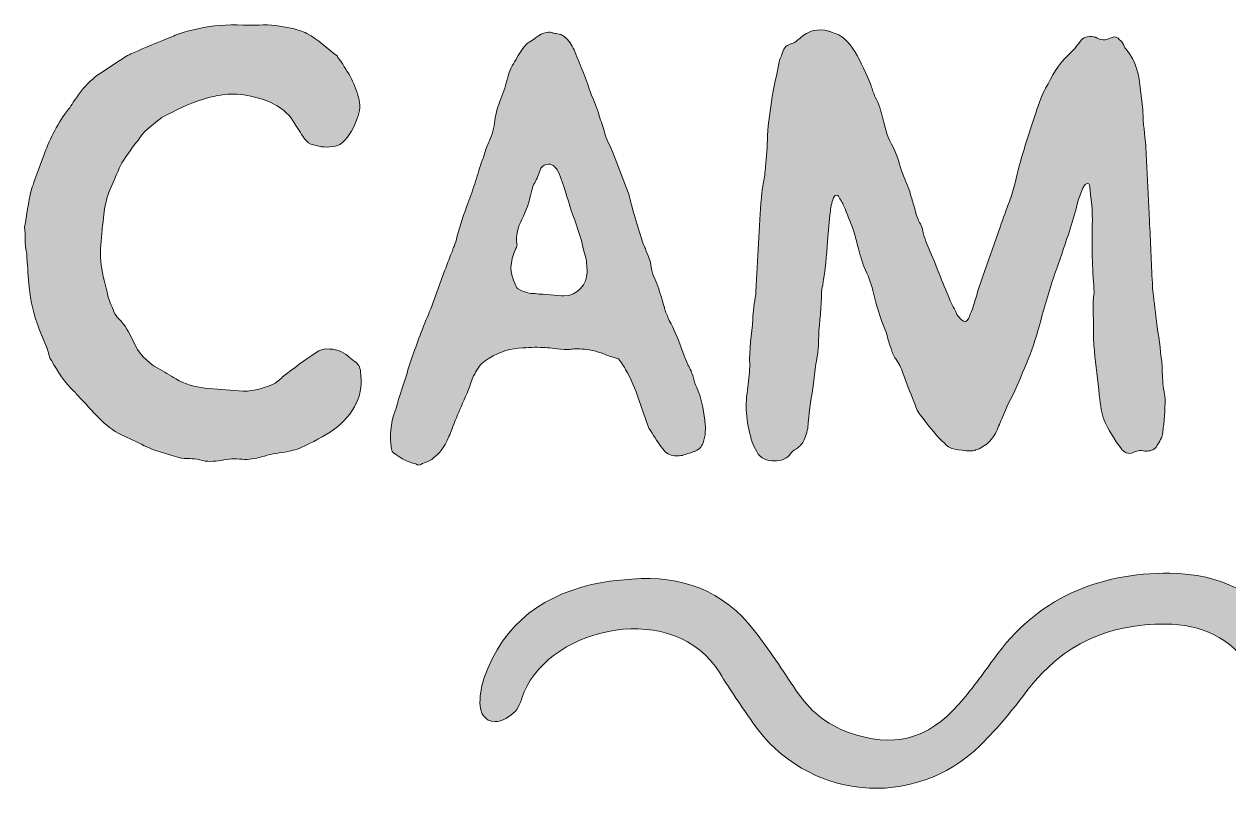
# Model space of a CAD drawing. Header units: inches. Extents: x 24 to 476, y -461 to -43.
# Drawn here: x 23.6 to 256, y -461.5 to -309.7 of the extents above; entities that cross this region are included whole.
import ezdxf

# ---------------------------------------------------------------- set-up
doc = ezdxf.new("R2010")
doc.units = ezdxf.units.IN
doc.header["$MEASUREMENT"] = 0
doc.layers.add('Layer 1', color=7, linetype='Continuous')

# ---------------------------------------------------------------- blocks, each defined once
blk = doc.blocks.new('block 2')
at = {"layer": 'Layer 1', "true_color": 0x0b0b0b}
h = blk.add_hatch(color=28, dxfattribs=at)
h.dxf.hatch_style = 2
edge = h.paths.add_edge_path()
edge.add_spline(control_points=[(57.49, -393.76), (56.81, -393.54), (56.14, -393.65), (55.57, -393.54), (54.9, -393.54), (54.11, -393.54), (53.44, -393.31), (51.19, -392.64), (48.94, -392.08), (46.8, -391.06), (45.34, -390.28), (43.88, -389.6), (42.42, -388.93), (40.73, -388.14), (39.38, -387.02), (38.14, -385.78), (36.68, -384.32), (35.44, -382.85), (34.09, -381.5), (33.75, -381.17), (33.64, -380.83), (33.31, -380.6), (31.39, -378.92), (30.15, -376.78), (28.91, -374.64), (28.69, -374.3), (28.47, -373.97), (28.47, -373.63), (28.02, -371.83), (27.23, -370.26), (26.55, -368.57), (25.54, -365.98), (24.87, -363.28), (24.64, -360.47), (24.42, -358.56), (24.31, -356.76), (24.19, -354.84), (24.08, -354.51), (24.19, -354.06), (24.08, -353.72), (23.63, -352.14), (23.97, -350.57), (23.74, -348.88), (24.19, -346.52), (24.42, -344.16), (24.98, -341.8), (25.09, -341.23), (25.43, -340.78), (25.54, -340.22), (25.54, -340.22), (27.57, -334.71), (27.57, -334.71), (28.69, -331.67), (30.15, -328.75), (32.18, -326.16), (32.51, -325.82), (32.85, -325.26), (33.08, -324.81), (33.64, -324.13), (34.09, -323.35), (34.65, -322.67), (35.66, -321.32), (37.02, -320.09), (38.37, -319.19), (38.37, -319.19), (41.97, -316.82), (41.97, -316.82), (42.86, -316.26), (43.65, -315.7), (44.55, -315.36), (47.03, -314.24), (49.5, -313.22), (52.09, -312.21), (52.99, -311.76), (54, -311.42), (55.13, -311.09), (55.13, -311.09), (58.28, -310.41), (58.28, -310.41), (60.97, -309.85), (63.79, -309.85), (67.16, -309.96), (67.16, -309.96), (68.96, -309.96), (68.96, -309.96), (71.1, -309.74), (73.12, -310.19), (75.15, -310.52), (76.16, -310.75), (77.29, -311.09), (78.18, -311.54), (80.32, -312.77), (82.12, -314.35), (84.04, -315.92), (84.04, -316.04), (84.15, -316.04), (84.15, -316.15), (85.83, -318.51), (87.41, -320.99), (88.09, -323.8), (88.53, -325.15), (88.42, -326.61), (87.86, -327.96), (87.3, -329.65), (86.4, -331.22), (85.05, -332.57), (84.6, -332.91), (84.15, -333.13), (83.7, -333.25), (82.23, -333.58), (80.77, -333.47), (79.42, -333.02), (78.75, -332.91), (78.18, -332.46), (77.85, -332.01), (77.51, -331.56), (77.17, -331.11), (76.95, -330.66), (76.95, -330.66), (76.05, -329.31), (76.05, -329.31), (74.47, -326.27), (71.66, -324.81), (68.85, -324.02), (64.69, -322.9), (62.21, -323.01), (58.05, -324.25), (55.24, -325.04), (52.77, -326.5), (50.17, -327.73), (48.71, -328.97), (47.14, -329.98), (46.01, -331.56), (45.45, -332.46), (44.66, -333.25), (44.1, -334.15), (43.2, -335.38), (42.3, -336.62), (41.74, -338.08), (41.18, -339.55), (40.39, -341.01), (39.83, -342.58), (39.38, -344.04), (39.04, -345.51), (38.93, -347.08), (38.7, -349.11), (38.59, -351.13), (38.37, -353.16), (38.25, -355.18), (38.59, -357.21), (39.04, -359.12), (39.04, -359.12), (39.71, -361.71), (39.71, -361.71), (39.94, -362.94), (40.5, -364.07), (40.95, -365.19), (41.18, -365.76), (41.51, -366.2), (41.85, -366.54), (43.2, -367.78), (43.88, -369.24), (44.66, -370.82), (45.68, -373.18), (47.25, -374.87), (49.39, -376.1), (50.63, -376.78), (51.75, -377.45), (52.88, -378.13), (54.68, -379.25), (56.59, -379.7), (58.5, -379.93), (60.64, -380.15), (62.77, -380.27), (65.03, -380.49), (67.27, -380.72), (69.41, -380.04), (71.55, -379.25), (72.23, -378.92), (72.9, -378.35), (73.46, -377.79), (75.6, -376.1), (77.74, -374.53), (79.98, -373.07), (80.66, -372.62), (81.34, -372.39), (82.01, -372.39), (83.58, -372.39), (84.93, -372.73), (86.06, -373.74), (86.4, -374.08), (86.85, -374.42), (87.3, -374.75), (88.09, -375.2), (88.42, -375.88), (88.53, -376.78), (88.76, -378.8), (88.65, -380.83), (87.75, -382.74), (86.73, -384.88), (85.27, -386.56), (83.36, -387.92), (81.45, -389.26), (79.2, -390.39), (77.06, -391.4), (76.05, -391.85), (75.03, -392.08), (73.91, -392.3), (72.45, -392.42), (70.87, -392.75), (69.41, -393.2), (68.17, -393.54), (66.94, -393.76), (65.7, -393.65), (64.35, -393.54), (63, -393.54), (61.65, -393.88), (60.3, -394.1), (58.84, -394.21), (57.49, -393.76)], knot_values=[0, 0, 0, 0, 1, 1, 1, 2, 2, 2, 3, 3, 3, 4, 4, 4, 5, 5, 5, 6, 6, 6, 7, 7, 7, 8, 8, 8, 9, 9, 9, 10, 10, 10, 11, 11, 11, 12, 12, 12, 13, 13, 13, 14, 14, 14, 15, 15, 15, 16, 16, 16, 17, 17, 17, 18, 18, 18, 19, 19, 19, 20, 20, 20, 21, 21, 21, 22, 22, 22, 23, 23, 23, 24, 24, 24, 25, 25, 25, 26, 26, 26, 27, 27, 27, 28, 28, 28, 29, 29, 29, 30, 30, 30, 31, 31, 31, 32, 32, 32, 33, 33, 33, 34, 34, 34, 35, 35, 35, 36, 36, 36, 37, 37, 37, 38, 38, 38, 39, 39, 39, 40, 40, 40, 41, 41, 41, 42, 42, 42, 43, 43, 43, 44, 44, 44, 45, 45, 45, 46, 46, 46, 47, 47, 47, 48, 48, 48, 49, 49, 49, 50, 50, 50, 51, 51, 51, 52, 52, 52, 53, 53, 53, 54, 54, 54, 55, 55, 55, 56, 56, 56, 57, 57, 57, 58, 58, 58, 59, 59, 59, 60, 60, 60, 61, 61, 61, 62, 62, 62, 63, 63, 63, 64, 64, 64, 65, 65, 65, 66, 66, 66, 67, 67, 67, 68, 68, 68, 69, 69, 69, 70, 70, 70, 71, 71, 71, 72, 72, 72, 73, 73, 73, 73], degree=3, periodic=1)
h = blk.add_hatch(color=28, dxfattribs=at)
h.dxf.hatch_style = 2
edge = h.paths.add_edge_path()
edge.add_spline(control_points=[(99.12, -394.55), (98.33, -394.33), (97.66, -394.1), (96.98, -393.76), (96.53, -393.54), (95.97, -393.2), (95.52, -392.86), (95.52, -392.86), (94.85, -392.42), (94.85, -392.42), (94.73, -392.3), (94.51, -392.08), (94.51, -391.63), (94.06, -389.15), (94.28, -386.79), (95.19, -384.32), (95.41, -383.64), (95.64, -383.08), (95.75, -382.4), (95.86, -381.95), (96.08, -381.5), (96.2, -381.05), (96.65, -379.59), (97.21, -378.02), (97.66, -376.44), (97.66, -376.44), (98.56, -373.74), (98.56, -373.74), (99.57, -370.7), (100.81, -367.56), (102.05, -364.63), (102.05, -364.63), (104.41, -358.22), (104.41, -358.22), (104.75, -357.32), (105.08, -356.31), (105.53, -355.29), (105.53, -355.29), (105.87, -354.28), (105.87, -354.28), (105.99, -353.94), (106.21, -353.61), (106.32, -353.27), (106.32, -353.04), (106.43, -352.82), (106.55, -352.6), (106.77, -352.03), (106.99, -351.47), (107.11, -350.8), (107.67, -348.54), (108.46, -346.3), (109.25, -344.16), (109.81, -342.81), (110.26, -341.35), (110.71, -340), (111.16, -338.65), (111.5, -337.3), (111.94, -336.06), (112.17, -335.61), (112.28, -335.27), (112.39, -334.82), (112.62, -333.92), (112.96, -333.13), (113.3, -332.35), (113.86, -331.11), (114.31, -329.76), (114.42, -328.3), (114.53, -327.17), (114.87, -326.05), (115.32, -324.81), (115.32, -324.81), (115.54, -324.13), (115.54, -324.13), (116.11, -322.79), (116.56, -321.44), (116.9, -319.97), (117.23, -318.73), (117.79, -317.61), (118.47, -316.6), (118.47, -316.6), (118.92, -315.81), (118.92, -315.81), (118.92, -315.81), (119.82, -314.46), (119.82, -314.46), (120.16, -314.01), (120.49, -313.56), (121.05, -313.22), (121.05, -313.22), (122.07, -312.55), (122.07, -312.55), (122.29, -312.32), (122.52, -312.21), (122.85, -311.99), (123.53, -311.54), (124.21, -311.31), (124.77, -311.31), (124.99, -311.31), (125.22, -311.31), (125.45, -311.42), (125.67, -311.42), (125.89, -311.54), (126.23, -311.54), (126.34, -311.54), (126.57, -311.65), (126.79, -311.65), (127.25, -311.76), (127.69, -311.99), (128.14, -312.44), (128.93, -313.22), (129.49, -314.12), (129.83, -315.02), (130.96, -317.84), (132.08, -320.42), (132.98, -323.24), (132.98, -323.24), (132.98, -323.35), (132.98, -323.35), (133.65, -324.58), (134.11, -325.93), (134.56, -327.4), (134.67, -327.96), (134.89, -328.52), (135.12, -329.08), (135.12, -329.08), (135.34, -329.87), (135.34, -329.87), (135.68, -331.11), (136.13, -332.46), (136.8, -333.58), (136.8, -333.58), (137.14, -334.48), (137.14, -334.48), (137.14, -334.48), (137.93, -336.51), (137.93, -336.51), (137.93, -336.51), (140.29, -342.7), (140.29, -342.7), (140.4, -343.26), (140.63, -343.93), (140.74, -344.61), (140.74, -344.61), (141.08, -345.84), (141.08, -345.84), (141.64, -347.53), (142.09, -349.22), (142.65, -350.91), (142.65, -350.91), (142.88, -351.7), (142.88, -351.7), (142.99, -352.03), (143.11, -352.37), (143.33, -352.82), (143.33, -352.82), (143.44, -353.04), (143.44, -353.04), (143.89, -354.28), (144.45, -355.41), (144.57, -356.64), (144.68, -357.43), (144.91, -358.22), (145.24, -358.78), (145.8, -360.13), (146.25, -361.48), (146.71, -362.94), (146.82, -363.5), (146.93, -363.96), (147.15, -364.4), (147.15, -364.4), (147.15, -364.63), (147.15, -364.63), (147.38, -365.42), (147.71, -366.09), (148.05, -366.88), (148.95, -368.57), (149.74, -370.48), (150.42, -372.28), (150.42, -372.28), (150.86, -373.52), (150.86, -373.52), (151.09, -374.19), (151.43, -374.75), (151.65, -375.43), (152.1, -376.22), (152.44, -377), (152.66, -377.79), (152.78, -378.47), (153, -379.14), (153.34, -379.82), (154.24, -381.73), (154.58, -383.86), (154.91, -386.12), (154.91, -386.12), (154.91, -386.34), (154.91, -386.34), (155.14, -387.8), (155.03, -389.15), (154.58, -390.5), (154.24, -391.4), (153.68, -391.85), (152.89, -392.19), (152.89, -392.19), (152.78, -392.19), (152.78, -392.19), (152.22, -392.42), (151.65, -392.53), (151.09, -392.75), (150.75, -392.86), (150.42, -392.98), (149.97, -392.98), (149.97, -392.98), (149.07, -392.98), (149.07, -392.98), (148.17, -392.86), (147.38, -392.53), (146.82, -391.63), (145.91, -390.62), (145.24, -389.38), (144.45, -388.14), (144.45, -388.14), (144.11, -387.69), (144.11, -387.69), (144.11, -387.58), (144, -387.35), (143.89, -387.13), (143.89, -387.13), (142.2, -382.18), (142.2, -382.18), (141.53, -380.15), (140.63, -378.13), (139.62, -376.33), (139.39, -375.88), (139.05, -375.43), (138.83, -375.09), (138.83, -375.09), (138.27, -374.3), (138.27, -374.3), (138.27, -374.3), (136.8, -373.85), (136.8, -373.85), (136.02, -373.63), (135.34, -373.29), (134.67, -373.07), (133.32, -372.62), (131.97, -372.39), (130.73, -372.39), (130.73, -372.39), (129.72, -372.39), (129.72, -372.39), (129.27, -372.39), (128.93, -372.5), (128.48, -372.5), (127.58, -372.5), (126.57, -372.39), (125.89, -372.28), (124.77, -372.17), (123.53, -372.06), (122.07, -372.06), (121.39, -372.06), (120.61, -372.17), (119.82, -372.17), (117.57, -372.28), (115.43, -372.84), (113.3, -374.19), (112.28, -374.75), (111.38, -375.54), (110.82, -376.67), (110.82, -376.67), (110.71, -376.89), (110.71, -376.89), (110.48, -377.34), (110.14, -377.79), (110.03, -378.24), (109.47, -380.04), (108.68, -381.73), (107.9, -383.53), (107.33, -384.88), (106.66, -386.34), (106.1, -387.92), (105.99, -388.36), (105.76, -388.82), (105.53, -389.26), (105.53, -389.26), (105.19, -390.05), (105.19, -390.05), (104.75, -391.06), (104.07, -392.08), (102.95, -393.09), (102.5, -393.54), (102.05, -393.88), (101.48, -394.1), (101.03, -394.21), (100.58, -394.44), (100.13, -394.66), (100.13, -394.66), (99.8, -394.78), (99.8, -394.78), (99.57, -394.78), (99.35, -394.66), (99.12, -394.55)], knot_values=[0, 0, 0, 0, 1, 1, 1, 2, 2, 2, 3, 3, 3, 4, 4, 4, 5, 5, 5, 6, 6, 6, 7, 7, 7, 8, 8, 8, 9, 9, 9, 10, 10, 10, 11, 11, 11, 12, 12, 12, 13, 13, 13, 14, 14, 14, 15, 15, 15, 16, 16, 16, 17, 17, 17, 18, 18, 18, 19, 19, 19, 20, 20, 20, 21, 21, 21, 22, 22, 22, 23, 23, 23, 24, 24, 24, 25, 25, 25, 26, 26, 26, 27, 27, 27, 28, 28, 28, 29, 29, 29, 30, 30, 30, 31, 31, 31, 32, 32, 32, 33, 33, 33, 34, 34, 34, 35, 35, 35, 36, 36, 36, 37, 37, 37, 38, 38, 38, 39, 39, 39, 40, 40, 40, 41, 41, 41, 42, 42, 42, 43, 43, 43, 44, 44, 44, 45, 45, 45, 46, 46, 46, 47, 47, 47, 48, 48, 48, 49, 49, 49, 50, 50, 50, 51, 51, 51, 52, 52, 52, 53, 53, 53, 54, 54, 54, 55, 55, 55, 56, 56, 56, 57, 57, 57, 58, 58, 58, 59, 59, 59, 60, 60, 60, 61, 61, 61, 62, 62, 62, 63, 63, 63, 64, 64, 64, 65, 65, 65, 66, 66, 66, 67, 67, 67, 68, 68, 68, 69, 69, 69, 70, 70, 70, 71, 71, 71, 72, 72, 72, 73, 73, 73, 74, 74, 74, 75, 75, 75, 76, 76, 76, 77, 77, 77, 78, 78, 78, 79, 79, 79, 80, 80, 80, 81, 81, 81, 82, 82, 82, 83, 83, 83, 84, 84, 84, 85, 85, 85, 86, 86, 86, 87, 87, 87, 88, 88, 88, 89, 89, 89, 90, 90, 90, 91, 91, 91, 92, 92, 92, 93, 93, 93, 94, 94, 94, 95, 95, 95, 96, 96, 96, 97, 97, 97, 98, 98, 98, 99, 99, 99, 100, 100, 100, 100], degree=3, periodic=1)
edge = h.paths.add_edge_path()
edge.add_spline(control_points=[(127.69, -362.16), (130.39, -362.16), (132.19, -359.79), (132.19, -357.66), (132.19, -356.42), (132.08, -355.29), (131.85, -354.39), (131.85, -354.39), (131.52, -353.27), (131.52, -353.27), (131.18, -351.7), (130.73, -350.12), (130.17, -348.54), (129.16, -345.84), (128.48, -343.6), (127.81, -341.23), (127.81, -341.23), (126.79, -338.53), (126.79, -338.53), (126.79, -338.53), (126.57, -338.08), (126.57, -338.08), (126.45, -337.75), (126.12, -337.52), (126.01, -337.3), (126.01, -337.3), (125.89, -337.18), (125.89, -337.18), (125.56, -336.96), (125.22, -336.73), (124.77, -336.73), (124.09, -336.73), (123.65, -337.07), (123.31, -337.52), (123.31, -337.52), (122.97, -338.42), (122.97, -338.42), (122.74, -338.87), (122.63, -339.32), (122.41, -339.77), (121.96, -340.45), (121.62, -341.35), (121.39, -342.36), (121.05, -344.04), (120.49, -345.73), (119.59, -347.42), (118.92, -348.88), (118.36, -350.46), (118.7, -352.37), (118.7, -352.37), (118.58, -352.6), (118.58, -352.82), (118.58, -352.82), (118.47, -353.04), (118.47, -353.04), (117.23, -355.63), (117.23, -357.88), (118.36, -359.91), (118.36, -360.02), (118.47, -360.13), (118.47, -360.24), (118.47, -360.24), (118.7, -360.69), (118.7, -360.69), (118.7, -360.69), (118.92, -360.81), (118.92, -360.81), (120.05, -361.48), (121.17, -361.71), (122.18, -361.71), (122.63, -361.82), (123.19, -361.82), (123.76, -361.82), (123.76, -361.82), (127.25, -362.16), (127.25, -362.16), (127.25, -362.16), (127.69, -362.16), (127.69, -362.16)], knot_values=[0, 0, 0, 0, 1, 1, 1, 2, 2, 2, 3, 3, 3, 4, 4, 4, 5, 5, 5, 6, 6, 6, 7, 7, 7, 8, 8, 8, 9, 9, 9, 10, 10, 10, 11, 11, 11, 12, 12, 12, 13, 13, 13, 14, 14, 14, 15, 15, 15, 16, 16, 16, 17, 17, 17, 18, 18, 18, 19, 19, 19, 20, 20, 20, 21, 21, 21, 22, 22, 22, 23, 23, 23, 24, 24, 24, 25, 25, 25, 26, 26, 26, 26], degree=3, periodic=1)
h = blk.add_hatch(color=28, dxfattribs=at)
h.dxf.hatch_style = 2
edge = h.paths.add_edge_path()
edge.add_spline(control_points=[(164.94, -392.19), (164.6, -391.52), (164.26, -390.95), (164.04, -390.39), (163.02, -387.02), (162.57, -383.75), (163.14, -380.27), (163.36, -378.8), (163.48, -377.23), (163.59, -375.77), (163.59, -375.65), (163.7, -375.54), (163.59, -375.43), (163.36, -372.5), (164.04, -369.58), (164.15, -366.66), (164.15, -365.08), (164.49, -363.5), (164.71, -361.82), (164.71, -361.26), (164.82, -360.69), (164.82, -360.13), (164.82, -360.13), (165.5, -347.42), (165.5, -347.42), (165.72, -344.61), (165.84, -341.91), (166.4, -339.21), (166.51, -338.76), (166.51, -338.42), (166.51, -338.08), (166.74, -336.06), (166.96, -334.03), (166.96, -332.12), (166.96, -329.65), (167.52, -327.17), (167.75, -324.7), (168.08, -322), (168.88, -319.41), (169.32, -316.71), (169.44, -316.26), (169.66, -315.92), (169.77, -315.59), (170, -314.57), (170.45, -313.9), (171.46, -313.56), (172.14, -313.45), (172.7, -312.89), (173.26, -312.44), (174.84, -310.97), (176.75, -310.52), (178.77, -311.09), (179, -311.09), (179.11, -311.2), (179.34, -311.31), (181.36, -311.76), (182.71, -313.22), (183.83, -315.02), (185.07, -317.16), (186.08, -319.3), (186.98, -321.66), (187.21, -322.33), (187.43, -323.12), (187.77, -323.8), (188.45, -325.15), (188.9, -326.5), (189.23, -327.96), (189.68, -329.98), (190.25, -331.78), (191.26, -333.58), (192.05, -335.16), (192.5, -336.96), (193.06, -338.65), (193.06, -338.65), (194.41, -342.02), (194.41, -342.02), (194.63, -342.92), (194.97, -343.82), (195.2, -344.72), (195.53, -345.84), (195.76, -346.97), (196.32, -347.98), (196.54, -348.32), (196.77, -348.77), (196.88, -349.22), (197.11, -350.57), (197.56, -351.81), (198.12, -353.04), (199.47, -356.19), (200.71, -359.46), (202.06, -362.72), (202.51, -363.73), (203.07, -364.74), (203.52, -365.76), (203.74, -366.09), (204.08, -366.43), (204.42, -366.77), (204.87, -367.22), (205.54, -367.22), (205.77, -366.54), (206.22, -365.42), (206.67, -364.29), (207, -363.17), (207.46, -361.59), (207.91, -360.02), (208.47, -358.56), (208.47, -358.56), (211.84, -348.88), (211.84, -348.88), (212.41, -347.2), (213.08, -345.51), (213.64, -343.93), (214.09, -342.7), (214.43, -341.57), (214.77, -340.33), (215.67, -335.95), (217.13, -331.78), (218.48, -327.62), (219.15, -325.71), (219.61, -323.8), (220.62, -322.11), (221.86, -319.75), (223.09, -317.39), (225, -315.7), (225.79, -314.91), (226.58, -314.12), (227.26, -313.11), (227.82, -312.21), (228.83, -311.99), (229.84, -312.21), (230.18, -312.21), (230.41, -312.32), (230.63, -312.44), (231.64, -313), (232.54, -312.77), (233.44, -312.32), (234.01, -311.99), (234.57, -312.32), (234.9, -312.77), (235.13, -312.89), (235.24, -313.11), (235.47, -313.34), (235.69, -313.79), (235.8, -314.24), (236.14, -314.57), (238.17, -316.82), (238.61, -319.64), (238.95, -322.45), (238.95, -322.45), (239.29, -325.6), (239.29, -325.6), (239.29, -325.93), (239.4, -326.27), (239.4, -326.72), (239.4, -328.86), (239.74, -331), (239.97, -333.25), (239.97, -333.25), (239.97, -333.47), (239.97, -333.47), (239.97, -333.47), (240.64, -347.64), (240.64, -347.64), (240.87, -351.7), (240.98, -355.63), (241.21, -359.68), (241.32, -361.82), (241.65, -363.96), (241.88, -366.09), (242.21, -368.79), (242.67, -371.38), (242.89, -374.08), (243.12, -374.98), (243.12, -375.99), (243.12, -376.89), (243.23, -378.35), (243.23, -379.7), (243.57, -381.17), (243.57, -381.17), (243.68, -381.95), (243.68, -381.95), (243.68, -384.2), (243.45, -386.34), (243.23, -388.48), (243.12, -389.49), (242.55, -390.28), (242.1, -391.06), (241.65, -391.74), (240.98, -392.08), (240.19, -392.08), (240.19, -392.08), (239.74, -392.08), (239.74, -392.08), (238.84, -391.85), (238.05, -392.08), (237.38, -392.42), (236.81, -392.64), (236.25, -392.53), (235.8, -392.19), (235.58, -391.96), (235.35, -391.85), (235.24, -391.63), (235.24, -391.63), (234.23, -390.28), (234.23, -390.28), (231.53, -385.89), (231.42, -385.55), (230.86, -380.27), (230.52, -377.34), (230.18, -374.53), (229.95, -371.72), (229.84, -370.26), (229.84, -368.68), (229.84, -367.22), (229.84, -365.42), (229.62, -363.62), (229.95, -361.82), (230.07, -361.48), (229.95, -361.26), (229.95, -360.92), (229.62, -356.76), (229.5, -352.6), (229.62, -348.43), (229.73, -345.84), (229.39, -343.26), (229.06, -340.78), (229.06, -340.67), (228.83, -340.45), (228.72, -340.45), (228.6, -340.45), (228.38, -340.56), (228.27, -340.67), (228.04, -340.9), (227.93, -341.12), (227.82, -341.35), (227.48, -342.25), (227.03, -343.15), (226.81, -344.04), (226.02, -347.53), (224.78, -350.91), (223.66, -354.28), (223.21, -355.74), (222.64, -357.21), (222.19, -358.56), (221.07, -361.93), (220.06, -365.42), (219.15, -368.9), (218.37, -371.38), (217.58, -373.74), (216.57, -376.1), (215.56, -378.35), (214.66, -380.83), (213.42, -382.96), (213.42, -382.96), (212.18, -385.89), (212.18, -385.89), (211.73, -386.79), (211.4, -387.8), (210.94, -388.7), (210.04, -390.28), (208.81, -391.29), (207.23, -391.85), (207.12, -391.85), (207, -391.85), (207, -391.96), (206.22, -392.19), (202.85, -391.85), (202.17, -391.4), (201.83, -391.18), (201.38, -390.95), (201.16, -390.62), (199.36, -388.93), (197.89, -387.02), (196.43, -385.1), (195.87, -384.32), (195.53, -383.42), (195.2, -382.52), (194.52, -380.72), (193.74, -378.92), (193.06, -377), (192.72, -375.99), (192.38, -375.09), (191.71, -374.3), (191.26, -373.74), (191.03, -372.95), (190.81, -372.28), (190.36, -371.16), (190.14, -370.03), (189.8, -369.02), (188.78, -366.43), (187.88, -363.84), (187.32, -361.14), (186.98, -359.57), (186.31, -358.11), (185.63, -356.64), (185.19, -355.29), (184.74, -353.94), (184.4, -352.6), (184.17, -351.47), (183.83, -350.46), (183.5, -349.33), (182.94, -347.87), (182.37, -346.3), (181.7, -344.83), (181.47, -344.16), (181.02, -343.6), (180.68, -342.92), (180.57, -342.7), (180.01, -342.7), (179.9, -342.92), (179.45, -343.82), (179.22, -344.83), (179.11, -345.84), (178.88, -347.76), (178.77, -349.67), (178.55, -351.58), (178.43, -354.39), (178.1, -357.21), (177.65, -360.02), (177.54, -360.47), (177.42, -360.92), (177.42, -361.37), (177.42, -364.29), (176.97, -367.1), (176.86, -369.92), (176.86, -371.6), (176.75, -373.18), (176.41, -374.75), (176.19, -376.1), (176.07, -377.57), (175.85, -379.03), (175.51, -381.5), (175.06, -384.09), (174.84, -386.56), (174.84, -387.69), (174.61, -388.59), (174.16, -389.6), (173.94, -390.39), (173.48, -390.95), (172.92, -391.4), (172.48, -391.74), (171.91, -391.96), (171.57, -392.42), (170.79, -393.65), (169.55, -393.99), (168.31, -393.99), (166.96, -393.99), (165.61, -393.54), (164.94, -392.19)], knot_values=[0, 0, 0, 0, 1, 1, 1, 2, 2, 2, 3, 3, 3, 4, 4, 4, 5, 5, 5, 6, 6, 6, 7, 7, 7, 8, 8, 8, 9, 9, 9, 10, 10, 10, 11, 11, 11, 12, 12, 12, 13, 13, 13, 14, 14, 14, 15, 15, 15, 16, 16, 16, 17, 17, 17, 18, 18, 18, 19, 19, 19, 20, 20, 20, 21, 21, 21, 22, 22, 22, 23, 23, 23, 24, 24, 24, 25, 25, 25, 26, 26, 26, 27, 27, 27, 28, 28, 28, 29, 29, 29, 30, 30, 30, 31, 31, 31, 32, 32, 32, 33, 33, 33, 34, 34, 34, 35, 35, 35, 36, 36, 36, 37, 37, 37, 38, 38, 38, 39, 39, 39, 40, 40, 40, 41, 41, 41, 42, 42, 42, 43, 43, 43, 44, 44, 44, 45, 45, 45, 46, 46, 46, 47, 47, 47, 48, 48, 48, 49, 49, 49, 50, 50, 50, 51, 51, 51, 52, 52, 52, 53, 53, 53, 54, 54, 54, 55, 55, 55, 56, 56, 56, 57, 57, 57, 58, 58, 58, 59, 59, 59, 60, 60, 60, 61, 61, 61, 62, 62, 62, 63, 63, 63, 64, 64, 64, 65, 65, 65, 66, 66, 66, 67, 67, 67, 68, 68, 68, 69, 69, 69, 70, 70, 70, 71, 71, 71, 72, 72, 72, 73, 73, 73, 74, 74, 74, 75, 75, 75, 76, 76, 76, 77, 77, 77, 78, 78, 78, 79, 79, 79, 80, 80, 80, 81, 81, 81, 82, 82, 82, 83, 83, 83, 84, 84, 84, 85, 85, 85, 86, 86, 86, 87, 87, 87, 88, 88, 88, 89, 89, 89, 90, 90, 90, 91, 91, 91, 92, 92, 92, 93, 93, 93, 94, 94, 94, 95, 95, 95, 96, 96, 96, 97, 97, 97, 98, 98, 98, 99, 99, 99, 100, 100, 100, 101, 101, 101, 102, 102, 102, 103, 103, 103, 104, 104, 104, 105, 105, 105, 106, 106, 106, 107, 107, 107, 108, 108, 108, 109, 109, 109, 110, 110, 110, 111, 111, 111, 112, 112, 112, 113, 113, 113, 114, 114, 114, 115, 115, 115, 116, 116, 116, 116], degree=3, periodic=1)
h = blk.add_hatch(color=28, dxfattribs=at)
h.dxf.hatch_style = 2
edge = h.paths.add_edge_path()
edge.add_spline(control_points=[(338.05, -421.82), (335.11, -420.74), (332.17, -419.67), (329.23, -418.59), (327.36, -417.9), (325.41, -417.07), (325.94, -414.61), (326.38, -412.55), (328.3, -412.28), (330.1, -412.11), (341.08, -411.06), (352.06, -410.04), (363.03, -408.95), (368.26, -408.43), (373.47, -407.76), (378.69, -407.17), (379.55, -407.07), (380.43, -406.88), (381.29, -406.89), (383.81, -406.9), (386.89, -405.6), (388.35, -408.71), (389.8, -411.81), (387.09, -413.49), (385.21, -415.22), (381.6, -418.54), (378, -421.89), (374.18, -424.96), (364.91, -432.41), (355.53, -439.75), (346.14, -447.07), (344.27, -448.53), (342.21, -450.67), (339.65, -448.6), (337.22, -446.64), (338.37, -444.11), (339.4, -441.87), (341.15, -438.09), (343.04, -434.37), (345.18, -430.02), (338.93, -430.95), (334.11, -433.54), (329.86, -437.17), (326.27, -440.24), (323.01, -443.67), (319.52, -446.86), (309.66, -455.86), (298.3, -459.29), (285.08, -456.36), (277.71, -454.72), (271.82, -451), (267.47, -444.9), (264.93, -441.34), (262.66, -437.59), (260.22, -433.96), (256.29, -428.1), (250.71, -425.48), (243.72, -425.45), (232.85, -425.39), (223.97, -429.25), (217.29, -438.02), (214.43, -441.77), (211.43, -445.48), (208.07, -448.78), (195.13, -461.48), (174.5, -459.38), (164.18, -444.47), (161.99, -441.31), (159.77, -438.15), (157.78, -434.86), (149.21, -420.77), (125.47, -425.76), (120.09, -438.51), (119.54, -439.8), (119.23, -441.34), (118.31, -442.28), (117.34, -443.28), (115.78, -444.25), (114.47, -444.26), (112.45, -444.28), (111.5, -442.51), (111.54, -440.59), (111.57, -439.04), (111.81, -437.43), (112.31, -435.97), (116.06, -425.1), (124.11, -419.43), (135.08, -417.41), (136.97, -417.06), (138.9, -416.94), (140.82, -416.78), (150.41, -415.96), (158.46, -418.99), (164.43, -426.67), (167.33, -430.39), (169.91, -434.36), (172.55, -438.29), (175.07, -442.04), (178.28, -444.82), (182.6, -446.34), (191.21, -449.39), (197.86, -447.8), (203.87, -440.91), (206.29, -438.15), (208.47, -435.17), (210.61, -432.19), (218.97, -420.54), (230.63, -415.52), (244.59, -415.64), (254.24, -415.73), (262.25, -419.61), (267.86, -427.74), (270.04, -430.91), (272.27, -434.08), (274.16, -437.42), (280.77, -449.13), (298.47, -451.28), (308.03, -445.09), (309.93, -443.86), (311.91, -442.64), (313.54, -441.09), (321, -434.01), (328, -426.35), (338.39, -423.13), (338.28, -422.69), (338.16, -422.26), (338.05, -421.82)], knot_values=[0, 0, 0, 0, 1, 1, 1, 2, 2, 2, 3, 3, 3, 4, 4, 4, 5, 5, 5, 6, 6, 6, 7, 7, 7, 8, 8, 8, 9, 9, 9, 10, 10, 10, 11, 11, 11, 12, 12, 12, 13, 13, 13, 14, 14, 14, 15, 15, 15, 16, 16, 16, 17, 17, 17, 18, 18, 18, 19, 19, 19, 20, 20, 20, 21, 21, 21, 22, 22, 22, 23, 23, 23, 24, 24, 24, 25, 25, 25, 26, 26, 26, 27, 27, 27, 28, 28, 28, 29, 29, 29, 30, 30, 30, 31, 31, 31, 32, 32, 32, 33, 33, 33, 34, 34, 34, 35, 35, 35, 36, 36, 36, 37, 37, 37, 38, 38, 38, 39, 39, 39, 40, 40, 40, 41, 41, 41, 42, 42, 42, 42], degree=3, periodic=1)
at = {"layer": 'Layer 1', "lineweight": 0}
for points, knots in [([(57.49, -393.76), (56.81, -393.54), (56.14, -393.65), (55.57, -393.54), (54.9, -393.54), (54.11, -393.54), (53.44, -393.31), (51.19, -392.64), (48.94, -392.08), (46.8, -391.06), (45.34, -390.28), (43.88, -389.6), (42.42, -388.93), (40.73, -388.14), (39.38, -387.02), (38.14, -385.78), (36.68, -384.32), (35.44, -382.85), (34.09, -381.5), (33.75, -381.17), (33.64, -380.83), (33.31, -380.6), (31.39, -378.92), (30.15, -376.78), (28.91, -374.64), (28.69, -374.3), (28.47, -373.97), (28.47, -373.63), (28.02, -371.83), (27.23, -370.26), (26.55, -368.57), (25.54, -365.98), (24.87, -363.28), (24.64, -360.47), (24.42, -358.56), (24.31, -356.76), (24.19, -354.84), (24.08, -354.51), (24.19, -354.06), (24.08, -353.72), (23.63, -352.14), (23.97, -350.57), (23.74, -348.88), (24.19, -346.52), (24.42, -344.16), (24.98, -341.8), (25.09, -341.23), (25.43, -340.78), (25.54, -340.22), (25.54, -340.22), (27.57, -334.71), (27.57, -334.71), (28.69, -331.67), (30.15, -328.75), (32.18, -326.16), (32.51, -325.82), (32.85, -325.26), (33.08, -324.81), (33.64, -324.13), (34.09, -323.35), (34.65, -322.67), (35.66, -321.32), (37.02, -320.09), (38.37, -319.19), (38.37, -319.19), (41.97, -316.82), (41.97, -316.82), (42.86, -316.26), (43.65, -315.7), (44.55, -315.36), (47.03, -314.24), (49.5, -313.22), (52.09, -312.21), (52.99, -311.76), (54, -311.42), (55.13, -311.09), (55.13, -311.09), (58.28, -310.41), (58.28, -310.41), (60.97, -309.85), (63.79, -309.85), (67.16, -309.96), (67.16, -309.96), (68.96, -309.96), (68.96, -309.96), (71.1, -309.74), (73.12, -310.19), (75.15, -310.52), (76.16, -310.75), (77.29, -311.09), (78.18, -311.54), (80.32, -312.77), (82.12, -314.35), (84.04, -315.92), (84.04, -316.04), (84.15, -316.04), (84.15, -316.15), (85.83, -318.51), (87.41, -320.99), (88.09, -323.8), (88.53, -325.15), (88.42, -326.61), (87.86, -327.96), (87.3, -329.65), (86.4, -331.22), (85.05, -332.57), (84.6, -332.91), (84.15, -333.13), (83.7, -333.25), (82.23, -333.58), (80.77, -333.47), (79.42, -333.02), (78.75, -332.91), (78.18, -332.46), (77.85, -332.01), (77.51, -331.56), (77.17, -331.11), (76.95, -330.66), (76.95, -330.66), (76.05, -329.31), (76.05, -329.31), (74.47, -326.27), (71.66, -324.81), (68.85, -324.02), (64.69, -322.9), (62.21, -323.01), (58.05, -324.25), (55.24, -325.04), (52.77, -326.5), (50.17, -327.73), (48.71, -328.97), (47.14, -329.98), (46.01, -331.56), (45.45, -332.46), (44.66, -333.25), (44.1, -334.15), (43.2, -335.38), (42.3, -336.62), (41.74, -338.08), (41.18, -339.55), (40.39, -341.01), (39.83, -342.58), (39.38, -344.04), (39.04, -345.51), (38.93, -347.08), (38.7, -349.11), (38.59, -351.13), (38.37, -353.16), (38.25, -355.18), (38.59, -357.21), (39.04, -359.12), (39.04, -359.12), (39.71, -361.71), (39.71, -361.71), (39.94, -362.94), (40.5, -364.07), (40.95, -365.19), (41.18, -365.76), (41.51, -366.2), (41.85, -366.54), (43.2, -367.78), (43.88, -369.24), (44.66, -370.82), (45.68, -373.18), (47.25, -374.87), (49.39, -376.1), (50.63, -376.78), (51.75, -377.45), (52.88, -378.13), (54.68, -379.25), (56.59, -379.7), (58.5, -379.93), (60.64, -380.15), (62.77, -380.27), (65.03, -380.49), (67.27, -380.72), (69.41, -380.04), (71.55, -379.25), (72.23, -378.92), (72.9, -378.35), (73.46, -377.79), (75.6, -376.1), (77.74, -374.53), (79.98, -373.07), (80.66, -372.62), (81.34, -372.39), (82.01, -372.39), (83.58, -372.39), (84.93, -372.73), (86.06, -373.74), (86.4, -374.08), (86.85, -374.42), (87.3, -374.75), (88.09, -375.2), (88.42, -375.88), (88.53, -376.78), (88.76, -378.8), (88.65, -380.83), (87.75, -382.74), (86.73, -384.88), (85.27, -386.56), (83.36, -387.92), (81.45, -389.26), (79.2, -390.39), (77.06, -391.4), (76.05, -391.85), (75.03, -392.08), (73.91, -392.3), (72.45, -392.42), (70.87, -392.75), (69.41, -393.2), (68.17, -393.54), (66.94, -393.76), (65.7, -393.65), (64.35, -393.54), (63, -393.54), (61.65, -393.88), (60.3, -394.1), (58.84, -394.21), (57.49, -393.76)], [0, 0, 0, 0, 1, 1, 1, 2, 2, 2, 3, 3, 3, 4, 4, 4, 5, 5, 5, 6, 6, 6, 7, 7, 7, 8, 8, 8, 9, 9, 9, 10, 10, 10, 11, 11, 11, 12, 12, 12, 13, 13, 13, 14, 14, 14, 15, 15, 15, 16, 16, 16, 17, 17, 17, 18, 18, 18, 19, 19, 19, 20, 20, 20, 21, 21, 21, 22, 22, 22, 23, 23, 23, 24, 24, 24, 25, 25, 25, 26, 26, 26, 27, 27, 27, 28, 28, 28, 29, 29, 29, 30, 30, 30, 31, 31, 31, 32, 32, 32, 33, 33, 33, 34, 34, 34, 35, 35, 35, 36, 36, 36, 37, 37, 37, 38, 38, 38, 39, 39, 39, 40, 40, 40, 41, 41, 41, 42, 42, 42, 43, 43, 43, 44, 44, 44, 45, 45, 45, 46, 46, 46, 47, 47, 47, 48, 48, 48, 49, 49, 49, 50, 50, 50, 51, 51, 51, 52, 52, 52, 53, 53, 53, 54, 54, 54, 55, 55, 55, 56, 56, 56, 57, 57, 57, 58, 58, 58, 59, 59, 59, 60, 60, 60, 61, 61, 61, 62, 62, 62, 63, 63, 63, 64, 64, 64, 65, 65, 65, 66, 66, 66, 67, 67, 67, 68, 68, 68, 69, 69, 69, 70, 70, 70, 71, 71, 71, 72, 72, 72, 73, 73, 73, 73]), ([(99.12, -394.55), (98.33, -394.33), (97.66, -394.1), (96.98, -393.76), (96.53, -393.54), (95.97, -393.2), (95.52, -392.86), (95.52, -392.86), (94.85, -392.42), (94.85, -392.42), (94.73, -392.3), (94.51, -392.08), (94.51, -391.63), (94.06, -389.15), (94.28, -386.79), (95.19, -384.32), (95.41, -383.64), (95.64, -383.08), (95.75, -382.4), (95.86, -381.95), (96.08, -381.5), (96.2, -381.05), (96.65, -379.59), (97.21, -378.02), (97.66, -376.44), (97.66, -376.44), (98.56, -373.74), (98.56, -373.74), (99.57, -370.7), (100.81, -367.56), (102.05, -364.63), (102.05, -364.63), (104.41, -358.22), (104.41, -358.22), (104.75, -357.32), (105.08, -356.31), (105.53, -355.29), (105.53, -355.29), (105.87, -354.28), (105.87, -354.28), (105.99, -353.94), (106.21, -353.61), (106.32, -353.27), (106.32, -353.04), (106.43, -352.82), (106.55, -352.6), (106.77, -352.03), (106.99, -351.47), (107.11, -350.8), (107.67, -348.54), (108.46, -346.3), (109.25, -344.16), (109.81, -342.81), (110.26, -341.35), (110.71, -340), (111.16, -338.65), (111.5, -337.3), (111.94, -336.06), (112.17, -335.61), (112.28, -335.27), (112.39, -334.82), (112.62, -333.92), (112.96, -333.13), (113.3, -332.35), (113.86, -331.11), (114.31, -329.76), (114.42, -328.3), (114.53, -327.17), (114.87, -326.05), (115.32, -324.81), (115.32, -324.81), (115.54, -324.13), (115.54, -324.13), (116.11, -322.79), (116.56, -321.44), (116.9, -319.97), (117.23, -318.73), (117.79, -317.61), (118.47, -316.6), (118.47, -316.6), (118.92, -315.81), (118.92, -315.81), (118.92, -315.81), (119.82, -314.46), (119.82, -314.46), (120.16, -314.01), (120.49, -313.56), (121.05, -313.22), (121.05, -313.22), (122.07, -312.55), (122.07, -312.55), (122.29, -312.32), (122.52, -312.21), (122.85, -311.99), (123.53, -311.54), (124.21, -311.31), (124.77, -311.31), (124.99, -311.31), (125.22, -311.31), (125.45, -311.42), (125.67, -311.42), (125.89, -311.54), (126.23, -311.54), (126.34, -311.54), (126.57, -311.65), (126.79, -311.65), (127.25, -311.76), (127.69, -311.99), (128.14, -312.44), (128.93, -313.22), (129.49, -314.12), (129.83, -315.02), (130.96, -317.84), (132.08, -320.42), (132.98, -323.24), (132.98, -323.24), (132.98, -323.35), (132.98, -323.35), (133.65, -324.58), (134.11, -325.93), (134.56, -327.4), (134.67, -327.96), (134.89, -328.52), (135.12, -329.08), (135.12, -329.08), (135.34, -329.87), (135.34, -329.87), (135.68, -331.11), (136.13, -332.46), (136.8, -333.58), (136.8, -333.58), (137.14, -334.48), (137.14, -334.48), (137.14, -334.48), (137.93, -336.51), (137.93, -336.51), (137.93, -336.51), (140.29, -342.7), (140.29, -342.7), (140.4, -343.26), (140.63, -343.93), (140.74, -344.61), (140.74, -344.61), (141.08, -345.84), (141.08, -345.84), (141.64, -347.53), (142.09, -349.22), (142.65, -350.91), (142.65, -350.91), (142.88, -351.7), (142.88, -351.7), (142.99, -352.03), (143.11, -352.37), (143.33, -352.82), (143.33, -352.82), (143.44, -353.04), (143.44, -353.04), (143.89, -354.28), (144.45, -355.41), (144.57, -356.64), (144.68, -357.43), (144.91, -358.22), (145.24, -358.78), (145.8, -360.13), (146.25, -361.48), (146.71, -362.94), (146.82, -363.5), (146.93, -363.96), (147.15, -364.4), (147.15, -364.4), (147.15, -364.63), (147.15, -364.63), (147.38, -365.42), (147.71, -366.09), (148.05, -366.88), (148.95, -368.57), (149.74, -370.48), (150.42, -372.28), (150.42, -372.28), (150.86, -373.52), (150.86, -373.52), (151.09, -374.19), (151.43, -374.75), (151.65, -375.43), (152.1, -376.22), (152.44, -377), (152.66, -377.79), (152.78, -378.47), (153, -379.14), (153.34, -379.82), (154.24, -381.73), (154.58, -383.86), (154.91, -386.12), (154.91, -386.12), (154.91, -386.34), (154.91, -386.34), (155.14, -387.8), (155.03, -389.15), (154.58, -390.5), (154.24, -391.4), (153.68, -391.85), (152.89, -392.19), (152.89, -392.19), (152.78, -392.19), (152.78, -392.19), (152.22, -392.42), (151.65, -392.53), (151.09, -392.75), (150.75, -392.86), (150.42, -392.98), (149.97, -392.98), (149.97, -392.98), (149.07, -392.98), (149.07, -392.98), (148.17, -392.86), (147.38, -392.53), (146.82, -391.63), (145.91, -390.62), (145.24, -389.38), (144.45, -388.14), (144.45, -388.14), (144.11, -387.69), (144.11, -387.69), (144.11, -387.58), (144, -387.35), (143.89, -387.13), (143.89, -387.13), (142.2, -382.18), (142.2, -382.18), (141.53, -380.15), (140.63, -378.13), (139.62, -376.33), (139.39, -375.88), (139.05, -375.43), (138.83, -375.09), (138.83, -375.09), (138.27, -374.3), (138.27, -374.3), (138.27, -374.3), (136.8, -373.85), (136.8, -373.85), (136.02, -373.63), (135.34, -373.29), (134.67, -373.07), (133.32, -372.62), (131.97, -372.39), (130.73, -372.39), (130.73, -372.39), (129.72, -372.39), (129.72, -372.39), (129.27, -372.39), (128.93, -372.5), (128.48, -372.5), (127.58, -372.5), (126.57, -372.39), (125.89, -372.28), (124.77, -372.17), (123.53, -372.06), (122.07, -372.06), (121.39, -372.06), (120.61, -372.17), (119.82, -372.17), (117.57, -372.28), (115.43, -372.84), (113.3, -374.19), (112.28, -374.75), (111.38, -375.54), (110.82, -376.67), (110.82, -376.67), (110.71, -376.89), (110.71, -376.89), (110.48, -377.34), (110.14, -377.79), (110.03, -378.24), (109.47, -380.04), (108.68, -381.73), (107.9, -383.53), (107.33, -384.88), (106.66, -386.34), (106.1, -387.92), (105.99, -388.36), (105.76, -388.82), (105.53, -389.26), (105.53, -389.26), (105.19, -390.05), (105.19, -390.05), (104.75, -391.06), (104.07, -392.08), (102.95, -393.09), (102.5, -393.54), (102.05, -393.88), (101.48, -394.1), (101.03, -394.21), (100.58, -394.44), (100.13, -394.66), (100.13, -394.66), (99.8, -394.78), (99.8, -394.78), (99.57, -394.78), (99.35, -394.66), (99.12, -394.55)], [0, 0, 0, 0, 1, 1, 1, 2, 2, 2, 3, 3, 3, 4, 4, 4, 5, 5, 5, 6, 6, 6, 7, 7, 7, 8, 8, 8, 9, 9, 9, 10, 10, 10, 11, 11, 11, 12, 12, 12, 13, 13, 13, 14, 14, 14, 15, 15, 15, 16, 16, 16, 17, 17, 17, 18, 18, 18, 19, 19, 19, 20, 20, 20, 21, 21, 21, 22, 22, 22, 23, 23, 23, 24, 24, 24, 25, 25, 25, 26, 26, 26, 27, 27, 27, 28, 28, 28, 29, 29, 29, 30, 30, 30, 31, 31, 31, 32, 32, 32, 33, 33, 33, 34, 34, 34, 35, 35, 35, 36, 36, 36, 37, 37, 37, 38, 38, 38, 39, 39, 39, 40, 40, 40, 41, 41, 41, 42, 42, 42, 43, 43, 43, 44, 44, 44, 45, 45, 45, 46, 46, 46, 47, 47, 47, 48, 48, 48, 49, 49, 49, 50, 50, 50, 51, 51, 51, 52, 52, 52, 53, 53, 53, 54, 54, 54, 55, 55, 55, 56, 56, 56, 57, 57, 57, 58, 58, 58, 59, 59, 59, 60, 60, 60, 61, 61, 61, 62, 62, 62, 63, 63, 63, 64, 64, 64, 65, 65, 65, 66, 66, 66, 67, 67, 67, 68, 68, 68, 69, 69, 69, 70, 70, 70, 71, 71, 71, 72, 72, 72, 73, 73, 73, 74, 74, 74, 75, 75, 75, 76, 76, 76, 77, 77, 77, 78, 78, 78, 79, 79, 79, 80, 80, 80, 81, 81, 81, 82, 82, 82, 83, 83, 83, 84, 84, 84, 85, 85, 85, 86, 86, 86, 87, 87, 87, 88, 88, 88, 89, 89, 89, 90, 90, 90, 91, 91, 91, 92, 92, 92, 93, 93, 93, 94, 94, 94, 95, 95, 95, 96, 96, 96, 97, 97, 97, 98, 98, 98, 99, 99, 99, 100, 100, 100, 100]), ([(164.94, -392.19), (164.6, -391.52), (164.26, -390.95), (164.04, -390.39), (163.02, -387.02), (162.57, -383.75), (163.14, -380.27), (163.36, -378.8), (163.48, -377.23), (163.59, -375.77), (163.59, -375.65), (163.7, -375.54), (163.59, -375.43), (163.36, -372.5), (164.04, -369.58), (164.15, -366.66), (164.15, -365.08), (164.49, -363.5), (164.71, -361.82), (164.71, -361.26), (164.82, -360.69), (164.82, -360.13), (164.82, -360.13), (165.5, -347.42), (165.5, -347.42), (165.72, -344.61), (165.84, -341.91), (166.4, -339.21), (166.51, -338.76), (166.51, -338.42), (166.51, -338.08), (166.74, -336.06), (166.96, -334.03), (166.96, -332.12), (166.96, -329.65), (167.52, -327.17), (167.75, -324.7), (168.08, -322), (168.88, -319.41), (169.32, -316.71), (169.44, -316.26), (169.66, -315.92), (169.77, -315.59), (170, -314.57), (170.45, -313.9), (171.46, -313.56), (172.14, -313.45), (172.7, -312.89), (173.26, -312.44), (174.84, -310.97), (176.75, -310.52), (178.77, -311.09), (179, -311.09), (179.11, -311.2), (179.34, -311.31), (181.36, -311.76), (182.71, -313.22), (183.83, -315.02), (185.07, -317.16), (186.08, -319.3), (186.98, -321.66), (187.21, -322.33), (187.43, -323.12), (187.77, -323.8), (188.45, -325.15), (188.9, -326.5), (189.23, -327.96), (189.68, -329.98), (190.25, -331.78), (191.26, -333.58), (192.05, -335.16), (192.5, -336.96), (193.06, -338.65), (193.06, -338.65), (194.41, -342.02), (194.41, -342.02), (194.63, -342.92), (194.97, -343.82), (195.2, -344.72), (195.53, -345.84), (195.76, -346.97), (196.32, -347.98), (196.54, -348.32), (196.77, -348.77), (196.88, -349.22), (197.11, -350.57), (197.56, -351.81), (198.12, -353.04), (199.47, -356.19), (200.71, -359.46), (202.06, -362.72), (202.51, -363.73), (203.07, -364.74), (203.52, -365.76), (203.74, -366.09), (204.08, -366.43), (204.42, -366.77), (204.87, -367.22), (205.54, -367.22), (205.77, -366.54), (206.22, -365.42), (206.67, -364.29), (207, -363.17), (207.46, -361.59), (207.91, -360.02), (208.47, -358.56), (208.47, -358.56), (211.84, -348.88), (211.84, -348.88), (212.41, -347.2), (213.08, -345.51), (213.64, -343.93), (214.09, -342.7), (214.43, -341.57), (214.77, -340.33), (215.67, -335.95), (217.13, -331.78), (218.48, -327.62), (219.15, -325.71), (219.61, -323.8), (220.62, -322.11), (221.86, -319.75), (223.09, -317.39), (225, -315.7), (225.79, -314.91), (226.58, -314.12), (227.26, -313.11), (227.82, -312.21), (228.83, -311.99), (229.84, -312.21), (230.18, -312.21), (230.41, -312.32), (230.63, -312.44), (231.64, -313), (232.54, -312.77), (233.44, -312.32), (234.01, -311.99), (234.57, -312.32), (234.9, -312.77), (235.13, -312.89), (235.24, -313.11), (235.47, -313.34), (235.69, -313.79), (235.8, -314.24), (236.14, -314.57), (238.17, -316.82), (238.61, -319.64), (238.95, -322.45), (238.95, -322.45), (239.29, -325.6), (239.29, -325.6), (239.29, -325.93), (239.4, -326.27), (239.4, -326.72), (239.4, -328.86), (239.74, -331), (239.97, -333.25), (239.97, -333.25), (239.97, -333.47), (239.97, -333.47), (239.97, -333.47), (240.64, -347.64), (240.64, -347.64), (240.87, -351.7), (240.98, -355.63), (241.21, -359.68), (241.32, -361.82), (241.65, -363.96), (241.88, -366.09), (242.21, -368.79), (242.67, -371.38), (242.89, -374.08), (243.12, -374.98), (243.12, -375.99), (243.12, -376.89), (243.23, -378.35), (243.23, -379.7), (243.57, -381.17), (243.57, -381.17), (243.68, -381.95), (243.68, -381.95), (243.68, -384.2), (243.45, -386.34), (243.23, -388.48), (243.12, -389.49), (242.55, -390.28), (242.1, -391.06), (241.65, -391.74), (240.98, -392.08), (240.19, -392.08), (240.19, -392.08), (239.74, -392.08), (239.74, -392.08), (238.84, -391.85), (238.05, -392.08), (237.38, -392.42), (236.81, -392.64), (236.25, -392.53), (235.8, -392.19), (235.58, -391.96), (235.35, -391.85), (235.24, -391.63), (235.24, -391.63), (234.23, -390.28), (234.23, -390.28), (231.53, -385.89), (231.42, -385.55), (230.86, -380.27), (230.52, -377.34), (230.18, -374.53), (229.95, -371.72), (229.84, -370.26), (229.84, -368.68), (229.84, -367.22), (229.84, -365.42), (229.62, -363.62), (229.95, -361.82), (230.07, -361.48), (229.95, -361.26), (229.95, -360.92), (229.62, -356.76), (229.5, -352.6), (229.62, -348.43), (229.73, -345.84), (229.39, -343.26), (229.06, -340.78), (229.06, -340.67), (228.83, -340.45), (228.72, -340.45), (228.6, -340.45), (228.38, -340.56), (228.27, -340.67), (228.04, -340.9), (227.93, -341.12), (227.82, -341.35), (227.48, -342.25), (227.03, -343.15), (226.81, -344.04), (226.02, -347.53), (224.78, -350.91), (223.66, -354.28), (223.21, -355.74), (222.64, -357.21), (222.19, -358.56), (221.07, -361.93), (220.06, -365.42), (219.15, -368.9), (218.37, -371.38), (217.58, -373.74), (216.57, -376.1), (215.56, -378.35), (214.66, -380.83), (213.42, -382.96), (213.42, -382.96), (212.18, -385.89), (212.18, -385.89), (211.73, -386.79), (211.4, -387.8), (210.94, -388.7), (210.04, -390.28), (208.81, -391.29), (207.23, -391.85), (207.12, -391.85), (207, -391.85), (207, -391.96), (206.22, -392.19), (202.85, -391.85), (202.17, -391.4), (201.83, -391.18), (201.38, -390.95), (201.16, -390.62), (199.36, -388.93), (197.89, -387.02), (196.43, -385.1), (195.87, -384.32), (195.53, -383.42), (195.2, -382.52), (194.52, -380.72), (193.74, -378.92), (193.06, -377), (192.72, -375.99), (192.38, -375.09), (191.71, -374.3), (191.26, -373.74), (191.03, -372.95), (190.81, -372.28), (190.36, -371.16), (190.14, -370.03), (189.8, -369.02), (188.78, -366.43), (187.88, -363.84), (187.32, -361.14), (186.98, -359.57), (186.31, -358.11), (185.63, -356.64), (185.19, -355.29), (184.74, -353.94), (184.4, -352.6), (184.17, -351.47), (183.83, -350.46), (183.5, -349.33), (182.94, -347.87), (182.37, -346.3), (181.7, -344.83), (181.47, -344.16), (181.02, -343.6), (180.68, -342.92), (180.57, -342.7), (180.01, -342.7), (179.9, -342.92), (179.45, -343.82), (179.22, -344.83), (179.11, -345.84), (178.88, -347.76), (178.77, -349.67), (178.55, -351.58), (178.43, -354.39), (178.1, -357.21), (177.65, -360.02), (177.54, -360.47), (177.42, -360.92), (177.42, -361.37), (177.42, -364.29), (176.97, -367.1), (176.86, -369.92), (176.86, -371.6), (176.75, -373.18), (176.41, -374.75), (176.19, -376.1), (176.07, -377.57), (175.85, -379.03), (175.51, -381.5), (175.06, -384.09), (174.84, -386.56), (174.84, -387.69), (174.61, -388.59), (174.16, -389.6), (173.94, -390.39), (173.48, -390.95), (172.92, -391.4), (172.48, -391.74), (171.91, -391.96), (171.57, -392.42), (170.79, -393.65), (169.55, -393.99), (168.31, -393.99), (166.96, -393.99), (165.61, -393.54), (164.94, -392.19)], [0, 0, 0, 0, 1, 1, 1, 2, 2, 2, 3, 3, 3, 4, 4, 4, 5, 5, 5, 6, 6, 6, 7, 7, 7, 8, 8, 8, 9, 9, 9, 10, 10, 10, 11, 11, 11, 12, 12, 12, 13, 13, 13, 14, 14, 14, 15, 15, 15, 16, 16, 16, 17, 17, 17, 18, 18, 18, 19, 19, 19, 20, 20, 20, 21, 21, 21, 22, 22, 22, 23, 23, 23, 24, 24, 24, 25, 25, 25, 26, 26, 26, 27, 27, 27, 28, 28, 28, 29, 29, 29, 30, 30, 30, 31, 31, 31, 32, 32, 32, 33, 33, 33, 34, 34, 34, 35, 35, 35, 36, 36, 36, 37, 37, 37, 38, 38, 38, 39, 39, 39, 40, 40, 40, 41, 41, 41, 42, 42, 42, 43, 43, 43, 44, 44, 44, 45, 45, 45, 46, 46, 46, 47, 47, 47, 48, 48, 48, 49, 49, 49, 50, 50, 50, 51, 51, 51, 52, 52, 52, 53, 53, 53, 54, 54, 54, 55, 55, 55, 56, 56, 56, 57, 57, 57, 58, 58, 58, 59, 59, 59, 60, 60, 60, 61, 61, 61, 62, 62, 62, 63, 63, 63, 64, 64, 64, 65, 65, 65, 66, 66, 66, 67, 67, 67, 68, 68, 68, 69, 69, 69, 70, 70, 70, 71, 71, 71, 72, 72, 72, 73, 73, 73, 74, 74, 74, 75, 75, 75, 76, 76, 76, 77, 77, 77, 78, 78, 78, 79, 79, 79, 80, 80, 80, 81, 81, 81, 82, 82, 82, 83, 83, 83, 84, 84, 84, 85, 85, 85, 86, 86, 86, 87, 87, 87, 88, 88, 88, 89, 89, 89, 90, 90, 90, 91, 91, 91, 92, 92, 92, 93, 93, 93, 94, 94, 94, 95, 95, 95, 96, 96, 96, 97, 97, 97, 98, 98, 98, 99, 99, 99, 100, 100, 100, 101, 101, 101, 102, 102, 102, 103, 103, 103, 104, 104, 104, 105, 105, 105, 106, 106, 106, 107, 107, 107, 108, 108, 108, 109, 109, 109, 110, 110, 110, 111, 111, 111, 112, 112, 112, 113, 113, 113, 114, 114, 114, 115, 115, 115, 116, 116, 116, 116]), ([(127.69, -362.16), (130.39, -362.16), (132.19, -359.79), (132.19, -357.66), (132.19, -356.42), (132.08, -355.29), (131.85, -354.39), (131.85, -354.39), (131.52, -353.27), (131.52, -353.27), (131.18, -351.7), (130.73, -350.12), (130.17, -348.54), (129.16, -345.84), (128.48, -343.6), (127.81, -341.23), (127.81, -341.23), (126.79, -338.53), (126.79, -338.53), (126.79, -338.53), (126.57, -338.08), (126.57, -338.08), (126.45, -337.75), (126.12, -337.52), (126.01, -337.3), (126.01, -337.3), (125.89, -337.18), (125.89, -337.18), (125.56, -336.96), (125.22, -336.73), (124.77, -336.73), (124.09, -336.73), (123.65, -337.07), (123.31, -337.52), (123.31, -337.52), (122.97, -338.42), (122.97, -338.42), (122.74, -338.87), (122.63, -339.32), (122.41, -339.77), (121.96, -340.45), (121.62, -341.35), (121.39, -342.36), (121.05, -344.04), (120.49, -345.73), (119.59, -347.42), (118.92, -348.88), (118.36, -350.46), (118.7, -352.37), (118.7, -352.37), (118.58, -352.6), (118.58, -352.82), (118.58, -352.82), (118.47, -353.04), (118.47, -353.04), (117.23, -355.63), (117.23, -357.88), (118.36, -359.91), (118.36, -360.02), (118.47, -360.13), (118.47, -360.24), (118.47, -360.24), (118.7, -360.69), (118.7, -360.69), (118.7, -360.69), (118.92, -360.81), (118.92, -360.81), (120.05, -361.48), (121.17, -361.71), (122.18, -361.71), (122.63, -361.82), (123.19, -361.82), (123.76, -361.82), (123.76, -361.82), (127.25, -362.16), (127.25, -362.16), (127.25, -362.16), (127.69, -362.16), (127.69, -362.16)], [0, 0, 0, 0, 1, 1, 1, 2, 2, 2, 3, 3, 3, 4, 4, 4, 5, 5, 5, 6, 6, 6, 7, 7, 7, 8, 8, 8, 9, 9, 9, 10, 10, 10, 11, 11, 11, 12, 12, 12, 13, 13, 13, 14, 14, 14, 15, 15, 15, 16, 16, 16, 17, 17, 17, 18, 18, 18, 19, 19, 19, 20, 20, 20, 21, 21, 21, 22, 22, 22, 23, 23, 23, 24, 24, 24, 25, 25, 25, 26, 26, 26, 26]), ([(338.05, -421.82), (335.11, -420.74), (332.17, -419.67), (329.23, -418.59), (327.36, -417.9), (325.41, -417.07), (325.94, -414.61), (326.38, -412.55), (328.3, -412.28), (330.1, -412.11), (341.08, -411.06), (352.06, -410.04), (363.03, -408.95), (368.26, -408.43), (373.47, -407.76), (378.69, -407.17), (379.55, -407.07), (380.43, -406.88), (381.29, -406.89), (383.81, -406.9), (386.89, -405.6), (388.35, -408.71), (389.8, -411.81), (387.09, -413.49), (385.21, -415.22), (381.6, -418.54), (378, -421.89), (374.18, -424.96), (364.91, -432.41), (355.53, -439.75), (346.14, -447.07), (344.27, -448.53), (342.21, -450.67), (339.65, -448.6), (337.22, -446.64), (338.37, -444.11), (339.4, -441.87), (341.15, -438.09), (343.04, -434.37), (345.18, -430.02), (338.93, -430.95), (334.11, -433.54), (329.86, -437.17), (326.27, -440.24), (323.01, -443.67), (319.52, -446.86), (309.66, -455.86), (298.3, -459.29), (285.08, -456.36), (277.71, -454.72), (271.82, -451), (267.47, -444.9), (264.93, -441.34), (262.66, -437.59), (260.22, -433.96), (256.29, -428.1), (250.71, -425.48), (243.72, -425.45), (232.85, -425.39), (223.97, -429.25), (217.29, -438.02), (214.43, -441.77), (211.43, -445.48), (208.07, -448.78), (195.13, -461.48), (174.5, -459.38), (164.18, -444.47), (161.99, -441.31), (159.77, -438.15), (157.78, -434.86), (149.21, -420.77), (125.47, -425.76), (120.09, -438.51), (119.54, -439.8), (119.23, -441.34), (118.31, -442.28), (117.34, -443.28), (115.78, -444.25), (114.47, -444.26), (112.45, -444.28), (111.5, -442.51), (111.54, -440.59), (111.57, -439.04), (111.81, -437.43), (112.31, -435.97), (116.06, -425.1), (124.11, -419.43), (135.08, -417.41), (136.97, -417.06), (138.9, -416.94), (140.82, -416.78), (150.41, -415.96), (158.46, -418.99), (164.43, -426.67), (167.33, -430.39), (169.91, -434.36), (172.55, -438.29), (175.07, -442.04), (178.28, -444.82), (182.6, -446.34), (191.21, -449.39), (197.86, -447.8), (203.87, -440.91), (206.29, -438.15), (208.47, -435.17), (210.61, -432.19), (218.97, -420.54), (230.63, -415.52), (244.59, -415.64), (254.24, -415.73), (262.25, -419.61), (267.86, -427.74), (270.04, -430.91), (272.27, -434.08), (274.16, -437.42), (280.77, -449.13), (298.47, -451.28), (308.03, -445.09), (309.93, -443.86), (311.91, -442.64), (313.54, -441.09), (321, -434.01), (328, -426.35), (338.39, -423.13), (338.28, -422.69), (338.16, -422.26), (338.05, -421.82)], [0, 0, 0, 0, 1, 1, 1, 2, 2, 2, 3, 3, 3, 4, 4, 4, 5, 5, 5, 6, 6, 6, 7, 7, 7, 8, 8, 8, 9, 9, 9, 10, 10, 10, 11, 11, 11, 12, 12, 12, 13, 13, 13, 14, 14, 14, 15, 15, 15, 16, 16, 16, 17, 17, 17, 18, 18, 18, 19, 19, 19, 20, 20, 20, 21, 21, 21, 22, 22, 22, 23, 23, 23, 24, 24, 24, 25, 25, 25, 26, 26, 26, 27, 27, 27, 28, 28, 28, 29, 29, 29, 30, 30, 30, 31, 31, 31, 32, 32, 32, 33, 33, 33, 34, 34, 34, 35, 35, 35, 36, 36, 36, 37, 37, 37, 38, 38, 38, 39, 39, 39, 40, 40, 40, 41, 41, 41, 42, 42, 42, 42])]:
    blk.add_open_spline(points, degree=3, knots=knots, dxfattribs=at)

msp = doc.modelspace()

# ---------------------------------------------------------------- block references
at = {"layer": 'Layer 1'}
msp.add_blockref('block 2', (0, 0), dxfattribs=at)

doc.saveas('drawing.dxf')
